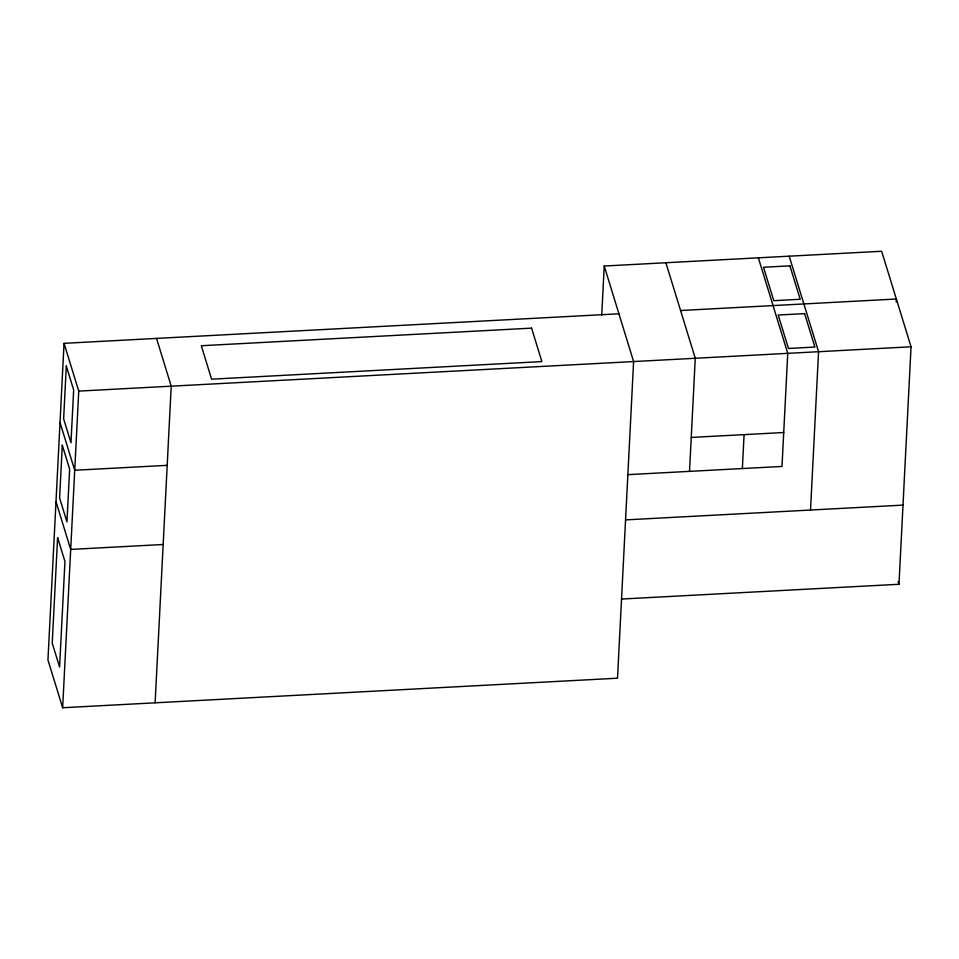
<?xml version="1.0" encoding="UTF-8"?>
<svg xmlns="http://www.w3.org/2000/svg" width="959" height="959" viewBox="0 0 959 959"><rect width="100%" height="100%" fill="white"/><g stroke="black" fill="none" stroke-linecap="round" stroke-linejoin="round"><path stroke-width="1.44" d="M618.915 313.797L64.049 343.334L47.95 659.984L62.647 707.742L617.512 678.205L633.611 361.555L604.23 266.027L881.657 251.258L911.05 346.786L898.979 584.271L621.54 599.039M62.647 707.742L78.746 391.104L64.049 343.334M155.118 702.827L171.217 386.177L156.533 338.407M601.725 315.127L604.23 266.027M689.521 471.36L695.263 358.282L665.882 262.742M742.362 468.555L744.088 434.631M810.523 510.032L818.566 351.713L789.185 256.173M896.197 302.013L896.353 299.016L680.566 310.512M78.746 391.104L911.05 346.786M167.202 465.343L74.718 470.258L60.021 422.499M691.247 437.436L783.719 432.521M627.869 474.645L781.993 466.446L787.747 353.356L758.353 257.815M163.174 544.496L70.69 549.423L55.994 501.653M625.568 519.886L903.006 505.117M898.115 581.466L898.979 584.271M57.6 537.591L52.23 643.141L59.578 667.032L64.948 561.483L57.6 537.591M62.287 445.24L59.614 498.021L66.962 521.9L69.635 469.131L62.287 445.24M66.315 366.074L63.63 418.855L70.978 442.734L73.663 389.965L66.315 366.074M789.916 265.847L763.496 267.249L773.781 300.694L800.202 299.28L789.916 265.847M531.586 328.146L201.306 345.731L211.591 379.177L541.871 361.591L531.586 328.146M804.613 313.617L778.193 315.02L788.478 348.465L814.898 347.05L804.613 313.617"/></g></svg>
